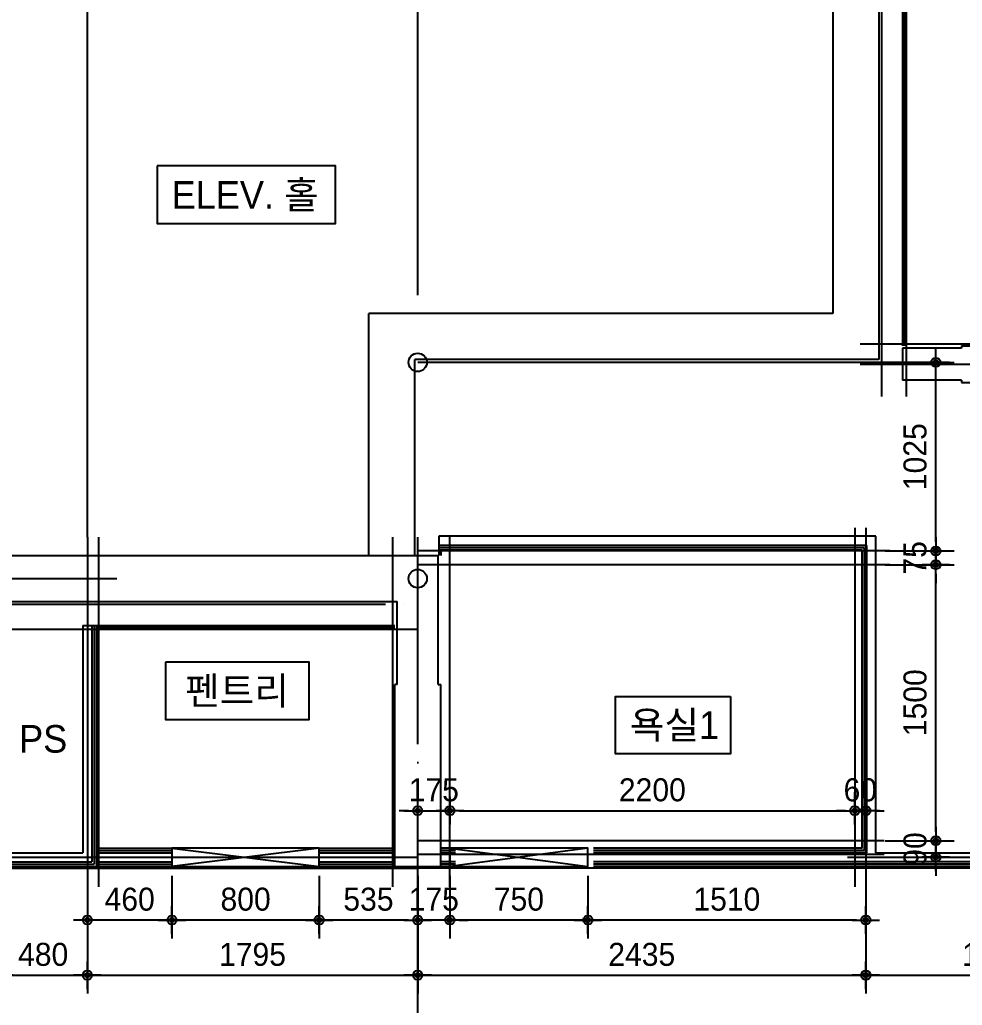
# Model space of a CAD drawing. Header units: millimetres. Extents: x 0 to 92204, y -190080 to 23760.
# Drawn here: x 19831 to 24953, y -88743 to -83386 of the extents above; entities that cross this region are included whole.
import ezdxf
from ezdxf.enums import TextEntityAlignment as Align
from ezdxf.xclip import XClip

# ---------------------------------------------------------------- set-up
doc = ezdxf.new("R2010")
doc.units = ezdxf.units.MM
doc.header["$LTSCALE"] = 100
doc.header["$XCLIPFRAME"] = 0
doc.linetypes.add('AUDIT_D_220706163347-0', pattern=[0])
doc.linetypes.add('CEN', pattern=[62, 60, -1, 0, -1])
doc.layers.get('defpoints').update_dxf_attribs({"color": 139})
for name, color, linetype in [('AA-XXXX-DIMS', 7, 'Continuous'), ('CEN_CON', 1, 'CEN'), ('CEN_WALL', 12, 'CEN'), ('CONC', 2, 'Continuous'), ('DIM', 7, 'AUDIT_D_220706163347-0'), ('MC', 135, 'Continuous'), ('ROM', 7, 'AUDIT_D_220706163347-0'), ('WAL_DRY', 7, 'Continuous'), ('실명', 3, 'AUDIT_D_220706163347-0'), ('실명박스', 7, 'AUDIT_D_220706163347-0'), ('창호-open', 4, 'Continuous')]:
    doc.layers.add(name, color=color, linetype=linetype)
doc.layers.add('Defpoint', color=135, linetype='Continuous', plot=False)
doc.styles.add('HAUD01', font='Dotum.ttf')
doc.styles.add('돋움', font='Dotum.ttf')
doc.dimstyles.new('내부100', dxfattribs={"dimscale": 50, "dimtxt": 2.5, "dimasz": 1, "dimexe": 2, "dimexo": 1, "dimgap": 1, "dimtad": 1, "dimdec": 0, "dimzin": 0, "dimdsep": 46, "dimtxsty": '돋움', "dimblk1": 'DIMDOT', "dimblk2": 'DIMDOT', "dimsah": 1, "dimcen": 0.09, "dimdle": 2, "dimclrd": 7, "dimclre": 7, "dimclrt": 3, "dimadec": 0, "dimazin": 0, "dimtfac": 1, "dimtdec": 0, "dimtix": 1, "dimtmove": 2, "dimatfit": 3, "dimldrblk": 'DIMDOT', "dimfxl": 1, "dimtolj": 1, "dimtzin": 0, "dimarcsym": 0})

# ---------------------------------------------------------------- blocks, each defined once
blk = doc.blocks.new('CO-102-28F', base_point=(243441.5, -43595.4))
at = {"layer": 'CONC'}
for p in [(277091.5, -46690.4), (277356.5, -45375.4)]:
    blk.add_line(p, (277091.5, -45375.4), dxfattribs=at)
at = {"layer": 'Defpoint'}
blk.add_circle((277356.5, -46815.4), 50, dxfattribs=at)
blk = doc.blocks.new('U-121B(기본)1', base_point=(-58206.9, -129495.9))
at = {"layer": 'CEN_CON'}
for p, q in [((-66221.9, -116505.9), (-66221.9, -121705.9)), ((-65986.9, -121520.9), (-68741.9, -121520.9)), ((-66336.9, -121530.9), (-64686.9, -121530.9)), ((-68741.9, -129795.9), (-68741.9, -122470.9)), ((-71176.9, -122695.9), (-70376.9, -122695.9)), ((-74916.9, -122835.9), (-68741.9, -122835.9))]:
    blk.add_line(p, q, dxfattribs=at)
at = {"layer": 'CEN_WALL'}
for p, q in [((-66306.9, -122420.9), (-66306.9, -124370.9)), ((-70536.9, -122470.9), (-70536.9, -124370.9)), ((-66176.9, -122545.9), (-68741.9, -122545.9)), ((-71176.9, -124210.9), (-68741.9, -124210.9)), ((-66206.9, -124195.9), (-68741.9, -124195.9)), ((-66406.9, -124210.9), (-64687.9, -124210.9))]:
    blk.add_line(p, q, dxfattribs=at)
at = {"layer": 'CONC'}
for p, q in [((-66486.9, -114465.9), (-66486.9, -121255.9)), ((-66236.9, -115125.9), (-66236.9, -121505.9)), ((-66486.9, -121255.9), (-68741.9, -121255.9)), ((-65786.9, -121430.9), (-64796.9, -121430.9)), ((-65786.9, -121430.9), (-65786.9, -121443.9)), ((-65786.9, -121443.9), (-66106.9, -121443.9)), ((-66106.9, -121443.9), (-66106.9, -121617.9)), ((-66236.9, -121505.9), (-68756.9, -121505.9)), ((-68756.9, -122570.9), (-68756.9, -121505.9)), ((-65786.9, -121617.9), (-66106.9, -121617.9)), ((-65786.9, -121617.9), (-65786.9, -121630.9)), ((-65786.9, -121630.9), (-64996.9, -121630.9)), ((-71556.9, -122570.9), (-68629.9, -122570.9)), ((-68629.9, -123270.9), (-68629.9, -122570.9)), ((-71416.9, -122820.9), (-68853.9, -122820.9)), ((-68853.9, -123270.9), (-68853.9, -122820.9)), ((-68866.9, -124260.9), (-68866.9, -123270.9)), ((-68853.9, -123270.9), (-68866.9, -123270.9)), ((-68629.9, -123270.9), (-68616.9, -123270.9)), ((-68616.9, -124260.9), (-68616.9, -123270.9)), ((-68866.9, -124260.9), (-68616.9, -124260.9))]:
    blk.add_line(p, q, dxfattribs=at)
at = {"layer": 'Defpoint'}
blk.add_circle((-68741.9, -121520.9), 50, dxfattribs=at)
at = {"layer": 'MC'}
for p, q in [((-66086.9, -116505.9), (-66086.9, -121705.9)), ((-66336.9, -121420.9), (-64686.9, -121420.9)), ((-66366.9, -122420.9), (-66366.9, -124370.9)), ((-70476.9, -122470.9), (-70476.9, -124370.9)), ((-68876.9, -124370.9), (-68876.9, -122470.9)), ((-68566.9, -124370.9), (-68566.9, -122470.9)), ((-66176.9, -122620.9), (-68741.9, -122620.9)), ((-74916.9, -122970.9), (-68741.9, -122970.9)), ((-66206.9, -124120.9), (-68741.9, -124120.9)), ((-74916.9, -124270.9), (-68741.9, -124270.9)), ((-64686.9, -124270.9), (-68741.9, -124270.9))]:
    blk.add_line(p, q, dxfattribs=at)
at = {"layer": 'WAL_DRY'}
for p, q in [((-66106.9, -115295.9), (-66106.9, -121430.9)), ((-66096.9, -115305.9), (-66096.9, -121430.9)), ((-66251.9, -122465.9), (-68626.9, -122465.9)), ((-68626.9, -122465.9), (-68626.9, -122540.9)), ((-66251.9, -124185.9), (-66251.9, -122465.9)), ((-66301.9, -122515.9), (-68626.9, -122515.9)), ((-66314.4, -122528.4), (-68626.9, -122528.4)), ((-66326.9, -122540.9), (-68626.9, -122540.9)), ((-68626.9, -122540.9), (-68626.9, -122570.9)), ((-68616.9, -122540.9), (-68616.9, -122570.9)), ((-66326.9, -124160.9), (-66326.9, -122540.9)), ((-66314.4, -124173.4), (-66314.4, -122528.4)), ((-66301.9, -124185.9), (-66301.9, -122515.9)), ((-70561.9, -122950.9), (-70486.9, -122950.9)), ((-70561.9, -122950.9), (-70561.9, -124185.9)), ((-70511.9, -122950.9), (-70511.9, -124235.9)), ((-70499.4, -122950.9), (-70499.4, -124248.4)), ((-70486.9, -122950.9), (-70486.9, -124260.9)), ((-70486.9, -122950.9), (-68866.9, -122950.9)), ((-70486.9, -122960.9), (-68866.9, -122960.9)), ((-70486.9, -124160.9), (-70076.9, -124160.9)), ((-70486.9, -124173.4), (-70076.9, -124173.4)), ((-69276.9, -124160.9), (-68866.9, -124160.9)), ((-69276.9, -124173.4), (-68866.9, -124173.4)), ((-68536.9, -124160.9), (-68616.9, -124160.9)), ((-68536.9, -124173.4), (-68616.9, -124173.4)), ((-66326.9, -124160.9), (-67786.9, -124160.9)), ((-66314.4, -124173.4), (-67786.9, -124173.4)), ((-70991.9, -124185.9), (-70561.9, -124185.9)), ((-70486.9, -124185.9), (-70076.9, -124185.9)), ((-69276.9, -124185.9), (-68866.9, -124185.9)), ((-68536.9, -124185.9), (-68616.9, -124185.9)), ((-66301.9, -124185.9), (-67786.9, -124185.9)), ((-66251.9, -124185.9), (-64996.9, -124185.9)), ((-71066.9, -124260.9), (-70486.9, -124260.9)), ((-71054.4, -124248.4), (-70499.4, -124248.4)), ((-71041.9, -124235.9), (-70511.9, -124235.9)), ((-70486.9, -124235.9), (-70076.9, -124235.9)), ((-70486.9, -124248.4), (-70076.9, -124248.4)), ((-70486.9, -124260.9), (-70076.9, -124260.9)), ((-69276.9, -124235.9), (-68866.9, -124235.9)), ((-69276.9, -124248.4), (-68866.9, -124248.4)), ((-69276.9, -124260.9), (-68866.9, -124260.9)), ((-68536.9, -124235.9), (-68616.9, -124235.9)), ((-68536.9, -124248.4), (-68616.9, -124248.4)), ((-68536.9, -124260.9), (-68616.9, -124260.9)), ((-64996.9, -124235.9), (-67786.9, -124235.9)), ((-64996.9, -124248.4), (-67786.9, -124248.4)), ((-64996.9, -124260.9), (-67786.9, -124260.9))]:
    blk.add_line(p, q, dxfattribs=at)
blk = doc.blocks.new('DIMDOT')
at = {"layer": 'AA-XXXX-DIMS'}
for p, q in [((0, -1.5), (0, 1.5)), ((-1.5, 0), (1.5, 0))]:
    blk.add_line(p, q, dxfattribs=at)
for radius in [0.5, 0.25]:
    blk.add_circle((0, 0), radius, dxfattribs=at)
blk = doc.blocks.new('*D835')
at = {"layer": 'defpoints', "color": 0, "transparency": 16777216}
for p in [(22918.9, -87988.4), (24428.9, -87988.4), (22918.9, -88279.4)]:
    blk.add_point(p, dxfattribs=at)
at = {"layer": 'DIM', "color": 7, "lineweight": -2, "transparency": 16777216}
for p, q in [((22918.9, -88038.4), (22918.9, -88379.4)), ((24428.9, -88038.4), (24428.9, -88379.4)), ((24378.9, -88279.4), (22968.9, -88279.4))]:
    blk.add_line(p, q, dxfattribs=at)
at = {"layer": 'DIM', "color": 7, "lineweight": -2, "transparency": 16777216, "xscale": 50, "yscale": 50, "zscale": 50, "rotation": 180}
blk.add_blockref('DIMDOT', (22918.9, -88279.4), dxfattribs=at)
at = {"layer": 'DIM', "color": 7, "lineweight": -2, "transparency": 16777216, "xscale": 50, "yscale": 50, "zscale": 50}
blk.add_blockref('DIMDOT', (24428.9, -88279.4), dxfattribs=at)
at = {"layer": 'DIM', "color": 3, "transparency": 16777216, "insert": (23673.9, -88166.9), "char_height": 125, "attachment_point": 5, "style": '돋움'}
blk.add_mtext('\\A1;1510', dxfattribs=at)
blk = doc.blocks.new('*D836')
at = {"layer": 'defpoints', "color": 0, "transparency": 16777216}
for p in [(22168.9, -87988.4), (22918.9, -87988.4), (22168.9, -88279.4)]:
    blk.add_point(p, dxfattribs=at)
at = {"layer": 'DIM', "color": 7, "lineweight": -2, "transparency": 16777216}
for p, q in [((22168.9, -88038.4), (22168.9, -88379.4)), ((22918.9, -88038.4), (22918.9, -88379.4)), ((22868.9, -88279.4), (22218.9, -88279.4))]:
    blk.add_line(p, q, dxfattribs=at)
at = {"layer": 'DIM', "color": 7, "lineweight": -2, "transparency": 16777216, "xscale": 50, "yscale": 50, "zscale": 50, "rotation": 180}
blk.add_blockref('DIMDOT', (22168.9, -88279.4), dxfattribs=at)
at = {"layer": 'DIM', "color": 7, "lineweight": -2, "transparency": 16777216, "xscale": 50, "yscale": 50, "zscale": 50}
blk.add_blockref('DIMDOT', (22918.9, -88279.4), dxfattribs=at)
at = {"layer": 'DIM', "color": 3, "transparency": 16777216, "insert": (22543.9, -88166.9), "char_height": 125, "attachment_point": 5, "style": '돋움'}
blk.add_mtext('\\A1;750', dxfattribs=at)
blk = doc.blocks.new('*D837')
at = {"layer": 'defpoints', "color": 0, "transparency": 16777216}
for p in [(21993.9, -87988.4), (22168.9, -87988.4), (21993.9, -88279.4)]:
    blk.add_point(p, dxfattribs=at)
at = {"layer": 'DIM', "color": 7, "lineweight": -2, "transparency": 16777216}
for p, q in [((21993.9, -88038.4), (21993.9, -88379.4)), ((22168.9, -88038.4), (22168.9, -88379.4)), ((21943.9, -88279.4), (21893.9, -88279.4)), ((22168.9, -88279.4), (21993.9, -88279.4)), ((22218.9, -88279.4), (22268.9, -88279.4))]:
    blk.add_line(p, q, dxfattribs=at)
at = {"layer": 'DIM', "color": 7, "lineweight": -2, "transparency": 16777216, "xscale": 50, "yscale": 50, "zscale": 50}
blk.add_blockref('DIMDOT', (21993.9, -88279.4), dxfattribs=at)
at = {"layer": 'DIM', "color": 7, "lineweight": -2, "transparency": 16777216, "xscale": 50, "yscale": 50, "zscale": 50, "rotation": 180}
blk.add_blockref('DIMDOT', (22168.9, -88279.4), dxfattribs=at)
at = {"layer": 'DIM', "color": 3, "transparency": 16777216, "insert": (22081.4, -88166.9), "char_height": 125, "attachment_point": 5, "style": '돋움'}
blk.add_mtext('\\A1;175', dxfattribs=at)
blk = doc.blocks.new('*D838')
at = {"layer": 'defpoints', "color": 0, "transparency": 16777216}
for p in [(21458.9, -87988.4), (21993.9, -87988.4), (21458.9, -88279.4)]:
    blk.add_point(p, dxfattribs=at)
at = {"layer": 'DIM', "color": 7, "lineweight": -2, "transparency": 16777216}
for p, q in [((21458.9, -88038.4), (21458.9, -88379.4)), ((21993.9, -88038.4), (21993.9, -88379.4)), ((21943.9, -88279.4), (21508.9, -88279.4))]:
    blk.add_line(p, q, dxfattribs=at)
at = {"layer": 'DIM', "color": 7, "lineweight": -2, "transparency": 16777216, "xscale": 50, "yscale": 50, "zscale": 50, "rotation": 180}
blk.add_blockref('DIMDOT', (21458.9, -88279.4), dxfattribs=at)
at = {"layer": 'DIM', "color": 7, "lineweight": -2, "transparency": 16777216, "xscale": 50, "yscale": 50, "zscale": 50}
blk.add_blockref('DIMDOT', (21993.9, -88279.4), dxfattribs=at)
at = {"layer": 'DIM', "color": 3, "transparency": 16777216, "insert": (21726.4, -88166.9), "char_height": 125, "attachment_point": 5, "style": '돋움'}
blk.add_mtext('\\A1;535', dxfattribs=at)
blk = doc.blocks.new('*D839')
at = {"layer": 'defpoints', "color": 0, "transparency": 16777216}
for p in [(20658.9, -87988.4), (21458.9, -87988.4), (20658.9, -88279.4)]:
    blk.add_point(p, dxfattribs=at)
at = {"layer": 'DIM', "color": 7, "lineweight": -2, "transparency": 16777216}
for p, q in [((20658.9, -88038.4), (20658.9, -88379.4)), ((21458.9, -88038.4), (21458.9, -88379.4)), ((21408.9, -88279.4), (20708.9, -88279.4))]:
    blk.add_line(p, q, dxfattribs=at)
at = {"layer": 'DIM', "color": 7, "lineweight": -2, "transparency": 16777216, "xscale": 50, "yscale": 50, "zscale": 50, "rotation": 180}
blk.add_blockref('DIMDOT', (20658.9, -88279.4), dxfattribs=at)
at = {"layer": 'DIM', "color": 7, "lineweight": -2, "transparency": 16777216, "xscale": 50, "yscale": 50, "zscale": 50}
blk.add_blockref('DIMDOT', (21458.9, -88279.4), dxfattribs=at)
at = {"layer": 'DIM', "color": 3, "transparency": 16777216, "insert": (21058.9, -88166.9), "char_height": 125, "attachment_point": 5, "style": '돋움'}
blk.add_mtext('\\A1;800', dxfattribs=at)
blk = doc.blocks.new('*D840')
at = {"layer": 'defpoints', "color": 0, "transparency": 16777216}
for p in [(20198.9, -87988.4), (20658.9, -87988.4), (20198.9, -88279.4)]:
    blk.add_point(p, dxfattribs=at)
at = {"layer": 'DIM', "color": 7, "lineweight": -2, "transparency": 16777216}
for p, q in [((20198.9, -88038.4), (20198.9, -88379.4)), ((20658.9, -88038.4), (20658.9, -88379.4)), ((20608.9, -88279.4), (20248.9, -88279.4))]:
    blk.add_line(p, q, dxfattribs=at)
at = {"layer": 'DIM', "color": 7, "lineweight": -2, "transparency": 16777216, "xscale": 50, "yscale": 50, "zscale": 50, "rotation": 180}
blk.add_blockref('DIMDOT', (20198.9, -88279.4), dxfattribs=at)
at = {"layer": 'DIM', "color": 7, "lineweight": -2, "transparency": 16777216, "xscale": 50, "yscale": 50, "zscale": 50}
blk.add_blockref('DIMDOT', (20658.9, -88279.4), dxfattribs=at)
at = {"layer": 'DIM', "color": 3, "transparency": 16777216, "insert": (20428.9, -88166.9), "char_height": 125, "attachment_point": 5, "style": '돋움'}
blk.add_mtext('\\A1;460', dxfattribs=at)
blk = doc.blocks.new('*D851')
at = {"layer": 'defpoints', "color": 0, "transparency": 16777216}
for p in [(19718.9, -87988.4), (20198.9, -87988.4), (20198.9, -88579.4)]:
    blk.add_point(p, dxfattribs=at)
at = {"layer": 'DIM', "color": 7, "lineweight": -2, "transparency": 16777216}
for p, q in [((19718.9, -88038.4), (19718.9, -88679.4)), ((20198.9, -88038.4), (20198.9, -88679.4)), ((19768.9, -88579.4), (20148.9, -88579.4))]:
    blk.add_line(p, q, dxfattribs=at)
at = {"layer": 'DIM', "color": 7, "lineweight": -2, "transparency": 16777216, "xscale": 50, "yscale": 50, "zscale": 50, "rotation": 180}
blk.add_blockref('DIMDOT', (19718.9, -88579.4), dxfattribs=at)
at = {"layer": 'DIM', "color": 7, "lineweight": -2, "transparency": 16777216, "xscale": 50, "yscale": 50, "zscale": 50}
blk.add_blockref('DIMDOT', (20198.9, -88579.4), dxfattribs=at)
at = {"layer": 'DIM', "color": 3, "transparency": 16777216, "insert": (19958.9, -88466.9), "char_height": 125, "attachment_point": 5, "style": '돋움'}
blk.add_mtext('\\A1;480', dxfattribs=at)
blk = doc.blocks.new('*D852')
at = {"layer": 'defpoints', "color": 0, "transparency": 16777216}
for p in [(20198.9, -87988.4), (21993.9, -87988.4), (21993.9, -88579.4)]:
    blk.add_point(p, dxfattribs=at)
at = {"layer": 'DIM', "color": 7, "lineweight": -2, "transparency": 16777216}
for p, q in [((20198.9, -88038.4), (20198.9, -88679.4)), ((21993.9, -88038.4), (21993.9, -88679.4)), ((20248.9, -88579.4), (21943.9, -88579.4))]:
    blk.add_line(p, q, dxfattribs=at)
at = {"layer": 'DIM', "color": 7, "lineweight": -2, "transparency": 16777216, "xscale": 50, "yscale": 50, "zscale": 50, "rotation": 180}
blk.add_blockref('DIMDOT', (20198.9, -88579.4), dxfattribs=at)
at = {"layer": 'DIM', "color": 7, "lineweight": -2, "transparency": 16777216, "xscale": 50, "yscale": 50, "zscale": 50}
blk.add_blockref('DIMDOT', (21993.9, -88579.4), dxfattribs=at)
at = {"layer": 'DIM', "color": 3, "transparency": 16777216, "insert": (21096.4, -88466.9), "char_height": 125, "attachment_point": 5, "style": '돋움'}
blk.add_mtext('\\A1;1795', dxfattribs=at)
blk = doc.blocks.new('*D853')
at = {"layer": 'defpoints', "color": 0, "transparency": 16777216}
for p in [(21993.9, -87988.4), (24428.9, -87988.4), (24428.9, -88579.4)]:
    blk.add_point(p, dxfattribs=at)
at = {"layer": 'DIM', "color": 7, "lineweight": -2, "transparency": 16777216}
for p, q in [((21993.9, -88038.4), (21993.9, -88679.4)), ((24428.9, -88038.4), (24428.9, -88679.4)), ((22043.9, -88579.4), (24378.9, -88579.4))]:
    blk.add_line(p, q, dxfattribs=at)
at = {"layer": 'DIM', "color": 7, "lineweight": -2, "transparency": 16777216, "xscale": 50, "yscale": 50, "zscale": 50, "rotation": 180}
blk.add_blockref('DIMDOT', (21993.9, -88579.4), dxfattribs=at)
at = {"layer": 'DIM', "color": 7, "lineweight": -2, "transparency": 16777216, "xscale": 50, "yscale": 50, "zscale": 50}
blk.add_blockref('DIMDOT', (24428.9, -88579.4), dxfattribs=at)
at = {"layer": 'DIM', "color": 3, "transparency": 16777216, "insert": (23211.4, -88466.9), "char_height": 125, "attachment_point": 5, "style": '돋움'}
blk.add_mtext('\\A1;2435', dxfattribs=at)
blk = doc.blocks.new('*D854')
at = {"layer": 'defpoints', "color": 0, "transparency": 16777216}
for p in [(24428.9, -87988.4), (25838.9, -87988.4), (25838.9, -88579.4)]:
    blk.add_point(p, dxfattribs=at)
at = {"layer": 'DIM', "color": 7, "lineweight": -2, "transparency": 16777216}
for p, q in [((24428.9, -88038.4), (24428.9, -88679.4)), ((25838.9, -88038.4), (25838.9, -88679.4)), ((24478.9, -88579.4), (25788.9, -88579.4))]:
    blk.add_line(p, q, dxfattribs=at)
at = {"layer": 'DIM', "color": 7, "lineweight": -2, "transparency": 16777216, "xscale": 50, "yscale": 50, "zscale": 50, "rotation": 180}
blk.add_blockref('DIMDOT', (24428.9, -88579.4), dxfattribs=at)
at = {"layer": 'DIM', "color": 7, "lineweight": -2, "transparency": 16777216, "xscale": 50, "yscale": 50, "zscale": 50}
blk.add_blockref('DIMDOT', (25838.9, -88579.4), dxfattribs=at)
at = {"layer": 'DIM', "color": 3, "transparency": 16777216, "insert": (25133.9, -88466.9), "char_height": 125, "attachment_point": 5, "style": '돋움'}
blk.add_mtext('\\A1;1410', dxfattribs=at)
blk = doc.blocks.new('*D855')
at = {"layer": 'defpoints', "color": 0, "transparency": 16777216}
for p in [(21993.9, -87685.2), (22168.9, -87685.2), (22168.9, -87685.2)]:
    blk.add_point(p, dxfattribs=at)
at = {"layer": 'DIM', "color": 7, "lineweight": -2, "transparency": 16777216}
for p, q in [((21993.9, -87635.2), (21993.9, -87585.2)), ((22168.9, -87635.2), (22168.9, -87585.2)), ((21943.9, -87685.2), (21893.9, -87685.2)), ((21993.9, -87685.2), (22168.9, -87685.2)), ((22218.9, -87685.2), (22268.9, -87685.2))]:
    blk.add_line(p, q, dxfattribs=at)
at = {"layer": 'DIM', "color": 7, "lineweight": -2, "transparency": 16777216, "xscale": 50, "yscale": 50, "zscale": 50}
blk.add_blockref('DIMDOT', (21993.9, -87685.2), dxfattribs=at)
at = {"layer": 'DIM', "color": 7, "lineweight": -2, "transparency": 16777216, "xscale": 50, "yscale": 50, "zscale": 50, "rotation": 180}
blk.add_blockref('DIMDOT', (22168.9, -87685.2), dxfattribs=at)
at = {"layer": 'DIM', "color": 3, "transparency": 16777216, "insert": (22081.4, -87572.6), "char_height": 125, "attachment_point": 5, "style": '돋움'}
blk.add_mtext('\\A1;175', dxfattribs=at)
blk = doc.blocks.new('*D856')
at = {"layer": 'defpoints', "color": 0, "transparency": 16777216}
for p in [(22168.9, -87685.2), (24368.9, -87685.2), (24368.9, -87685.2)]:
    blk.add_point(p, dxfattribs=at)
at = {"layer": 'DIM', "color": 7, "lineweight": -2, "transparency": 16777216}
for p, q in [((22168.9, -87635.2), (22168.9, -87585.2)), ((24368.9, -87635.2), (24368.9, -87585.2)), ((22218.9, -87685.2), (24318.9, -87685.2))]:
    blk.add_line(p, q, dxfattribs=at)
at = {"layer": 'DIM', "color": 7, "lineweight": -2, "transparency": 16777216, "xscale": 50, "yscale": 50, "zscale": 50, "rotation": 180}
blk.add_blockref('DIMDOT', (22168.9, -87685.2), dxfattribs=at)
at = {"layer": 'DIM', "color": 7, "lineweight": -2, "transparency": 16777216, "xscale": 50, "yscale": 50, "zscale": 50}
blk.add_blockref('DIMDOT', (24368.9, -87685.2), dxfattribs=at)
at = {"layer": 'DIM', "color": 3, "transparency": 16777216, "insert": (23268.9, -87572.6), "char_height": 125, "attachment_point": 5, "style": '돋움'}
blk.add_mtext('\\A1;2200', dxfattribs=at)
blk = doc.blocks.new('*D857')
at = {"layer": 'defpoints', "color": 0, "transparency": 16777216}
for p in [(24368.9, -87685.2), (24428.9, -87685.2), (24428.9, -87685.2)]:
    blk.add_point(p, dxfattribs=at)
at = {"layer": 'DIM', "color": 7, "lineweight": -2, "transparency": 16777216}
for p, q in [((24368.9, -87635.2), (24368.9, -87585.2)), ((24428.9, -87635.2), (24428.9, -87585.2)), ((24318.9, -87685.2), (24268.9, -87685.2)), ((24368.9, -87685.2), (24428.9, -87685.2)), ((24478.9, -87685.2), (24528.9, -87685.2))]:
    blk.add_line(p, q, dxfattribs=at)
at = {"layer": 'DIM', "color": 7, "lineweight": -2, "transparency": 16777216, "xscale": 50, "yscale": 50, "zscale": 50}
blk.add_blockref('DIMDOT', (24368.9, -87685.2), dxfattribs=at)
at = {"layer": 'DIM', "color": 7, "lineweight": -2, "transparency": 16777216, "xscale": 50, "yscale": 50, "zscale": 50, "rotation": 180}
blk.add_blockref('DIMDOT', (24428.9, -87685.2), dxfattribs=at)
at = {"layer": 'DIM', "color": 3, "transparency": 16777216, "insert": (24398.9, -87572.6), "char_height": 125, "attachment_point": 5, "style": '돋움'}
blk.add_mtext('\\A1;60', dxfattribs=at)
blk = doc.blocks.new('*D863')
at = {"layer": 'defpoints', "color": 0, "transparency": 16777216}
for p in [(24483.9, -87848.4), (24809.4, -87848.4), (24483.9, -87938.4)]:
    blk.add_point(p, dxfattribs=at)
at = {"layer": 'DIM', "color": 7, "lineweight": -2, "transparency": 16777216}
for p, q in [((24809.4, -87798.4), (24809.4, -87748.4)), ((24533.9, -87848.4), (24909.4, -87848.4)), ((24809.4, -87938.4), (24809.4, -87848.4)), ((24533.9, -87938.4), (24909.4, -87938.4)), ((24809.4, -87988.4), (24809.4, -88038.4))]:
    blk.add_line(p, q, dxfattribs=at)
at = {"layer": 'DIM', "color": 7, "lineweight": -2, "transparency": 16777216, "xscale": 50, "yscale": 50, "zscale": 50}
for p, rotation in [((24809.4, -87848.4), 270), ((24809.4, -87938.4), 90)]:
    blk.add_blockref('DIMDOT', p, dxfattribs=dict(at, rotation=rotation))
at = {"layer": 'DIM', "color": 3, "transparency": 16777216, "insert": (24696.8, -87893.4), "char_height": 125, "attachment_point": 5, "rotation": 90, "style": '돋움'}
blk.add_mtext('\\A1;90', dxfattribs=at)
blk = doc.blocks.new('*D864')
at = {"layer": 'defpoints', "color": 0, "transparency": 16777216}
for p in [(24483.9, -86348.4), (24809.4, -86348.4), (24483.9, -87848.4)]:
    blk.add_point(p, dxfattribs=at)
at = {"layer": 'DIM', "color": 7, "lineweight": -2, "transparency": 16777216}
for p, q in [((24533.9, -86348.4), (24909.4, -86348.4)), ((24809.4, -87798.4), (24809.4, -86398.4)), ((24533.9, -87848.4), (24909.4, -87848.4))]:
    blk.add_line(p, q, dxfattribs=at)
at = {"layer": 'DIM', "color": 7, "lineweight": -2, "transparency": 16777216, "xscale": 50, "yscale": 50, "zscale": 50}
for p, rotation in [((24809.4, -86348.4), 90), ((24809.4, -87848.4), 270)]:
    blk.add_blockref('DIMDOT', p, dxfattribs=dict(at, rotation=rotation))
at = {"layer": 'DIM', "color": 3, "transparency": 16777216, "insert": (24696.8, -87098.4), "char_height": 125, "attachment_point": 5, "rotation": 90, "style": '돋움'}
blk.add_mtext('\\A1;1500', dxfattribs=at)
blk = doc.blocks.new('*D865')
at = {"layer": 'defpoints', "color": 0, "transparency": 16777216}
for p in [(24483.9, -86273.4), (24809.4, -86273.4), (24483.9, -86348.4)]:
    blk.add_point(p, dxfattribs=at)
at = {"layer": 'DIM', "color": 7, "lineweight": -2, "transparency": 16777216}
for p, q in [((24809.4, -86223.4), (24809.4, -86173.4)), ((24533.9, -86273.4), (24909.4, -86273.4)), ((24809.4, -86348.4), (24809.4, -86273.4)), ((24533.9, -86348.4), (24909.4, -86348.4)), ((24809.4, -86398.4), (24809.4, -86448.4))]:
    blk.add_line(p, q, dxfattribs=at)
at = {"layer": 'DIM', "color": 7, "lineweight": -2, "transparency": 16777216, "xscale": 50, "yscale": 50, "zscale": 50}
for p, rotation in [((24809.4, -86273.4), 270), ((24809.4, -86348.4), 90)]:
    blk.add_blockref('DIMDOT', p, dxfattribs=dict(at, rotation=rotation))
at = {"layer": 'DIM', "color": 3, "transparency": 16777216, "insert": (24696.8, -86310.9), "char_height": 125, "attachment_point": 5, "rotation": 90, "style": '돋움'}
blk.add_mtext('\\A1;75', dxfattribs=at)
blk = doc.blocks.new('*D866')
at = {"layer": 'defpoints', "color": 0, "transparency": 16777216}
for p in [(24483.9, -85248.4), (24809.4, -85248.4), (24483.9, -86273.4)]:
    blk.add_point(p, dxfattribs=at)
at = {"layer": 'DIM', "color": 7, "lineweight": -2, "transparency": 16777216}
for p, q in [((24533.9, -85248.4), (24909.4, -85248.4)), ((24809.4, -86223.4), (24809.4, -85298.4)), ((24533.9, -86273.4), (24909.4, -86273.4))]:
    blk.add_line(p, q, dxfattribs=at)
at = {"layer": 'DIM', "color": 7, "lineweight": -2, "transparency": 16777216, "xscale": 50, "yscale": 50, "zscale": 50}
for p, rotation in [((24809.4, -85248.4), 90), ((24809.4, -86273.4), 270)]:
    blk.add_blockref('DIMDOT', p, dxfattribs=dict(at, rotation=rotation))
at = {"layer": 'DIM', "color": 3, "transparency": 16777216, "insert": (24696.8, -85760.9), "char_height": 125, "attachment_point": 5, "rotation": 90, "style": '돋움'}
blk.add_mtext('\\A1;1025', dxfattribs=at)

msp = doc.modelspace()

# ---------------------------------------------------------------- linework, layer by layer
at = {"layer": 'CEN_CON'}
for p, q in [((20198.9, -86198.4), (20198.9, -77003.4)), ((21993.9, -84883.4), (21993.9, -77003.4))]:
    msp.add_line(p, q, dxfattribs=at)
at = {"layer": '실명박스'}
for points in [[(20577.5, -84180.2), (20577.5, -84492.7), (21546.5, -84492.7), (21546.5, -84180.2)], [(20622.9, -86877.7), (20622.9, -87190.2), (21404.5, -87190.2), (21404.5, -86877.7)], [(23693.5, -87063.7), (23693.5, -87376.2), (23068.5, -87376.2), (23068.5, -87063.7)]]:
    msp.add_lwpolyline(points, close=True, dxfattribs=at)
at = {"layer": '창호-open'}
for p, q in [((21458.9, -87888.4), (20658.9, -87988.4)), ((20658.9, -87888.4), (21458.9, -87988.4)), ((22918.9, -87888.4), (22168.9, -87988.4)), ((22168.9, -87888.4), (22918.9, -87988.4))]:
    msp.add_line(p, q, dxfattribs=at)
for points in [[(20658.9, -87988.4), (21458.9, -87988.4), (21458.9, -87888.4), (20658.9, -87888.4)], [(22168.9, -87988.4), (22918.9, -87988.4), (22918.9, -87888.4), (22168.9, -87888.4)]]:
    msp.add_lwpolyline(points, close=True, dxfattribs=at)

# ---------------------------------------------------------------- block references
ref = msp.add_blockref('CO-102-28F', (-11921.1, -83203.4))
XClip(ref).set_block_clipping_path([(261866.6864388323, -53915.4314148592), (288191.4609298514, -37395.4314165701)])
msp.add_blockref('U-121B(기본)1', (32528.9, -93223.4))

# ---------------------------------------------------------------- texts
at = {"layer": 'ROM', "color": 3, "style": 'HAUD01'}
msp.add_text('PS', height=150, dxfattribs=at).set_placement((19958.9, -87294.6), align=Align.MIDDLE)
at = {"layer": '실명', "style": 'HAUD01'}
for s, p in [('ELEV. 홀', (21056.5, -84334.2)), ('펜트리', (21012.3, -87031.7)), ('욕실1', (23389.2, -87218.1))]:
    msp.add_text(s, height=150, dxfattribs=at).set_placement(p, align=Align.MIDDLE)

# ---------------------------------------------------------------- dimensions: what is measured, and where the dimension line sits
at = {"layer": 'DIM'}
for base, p1, p2, angle, picture, middle in [((24809.4, -85248.4), (24483.9, -86273.4), (24483.9, -85248.4), 270, '*D866', (24696.8, -85760.9)), ((24809.4, -86273.4), (24483.9, -86348.4), (24483.9, -86273.4), 270, '*D865', (24696.8, -86310.9)), ((24809.4, -86348.4), (24483.9, -87848.4), (24483.9, -86348.4), 270, '*D864', (24696.8, -87098.4)), ((22168.9, -87685.2), (21993.9, -87685.2), (22168.9, -87685.2), 180, '*D855', (22081.4, -87572.6)), ((24368.9, -87685.2), (22168.9, -87685.2), (24368.9, -87685.2), 180, '*D856', (23268.9, -87572.6)), ((24428.9, -87685.2), (24368.9, -87685.2), (24428.9, -87685.2), 180, '*D857', (24398.9, -87572.6)), ((24809.4, -87848.4), (24483.9, -87938.4), (24483.9, -87848.4), 270, '*D863', (24696.8, -87893.4)), ((20198.9, -88579.4), (19718.9, -87988.4), (20198.9, -87988.4), 180, '*D851', (19958.9, -88466.9)), ((20198.9, -88279.4), (20658.9, -87988.4), (20198.9, -87988.4), 180, '*D840', (20428.9, -88166.9)), ((21993.9, -88579.4), (20198.9, -87988.4), (21993.9, -87988.4), 180, '*D852', (21096.4, -88466.9)), ((20658.9, -88279.4), (21458.9, -87988.4), (20658.9, -87988.4), 180, '*D839', (21058.9, -88166.9)), ((21458.9, -88279.4), (21993.9, -87988.4), (21458.9, -87988.4), 180, '*D838', (21726.4, -88166.9)), ((21993.9, -88279.4), (22168.9, -87988.4), (21993.9, -87988.4), 180, '*D837', (22081.4, -88166.9)), ((24428.9, -88579.4), (21993.9, -87988.4), (24428.9, -87988.4), 180, '*D853', (23211.4, -88466.9)), ((22168.9, -88279.4), (22918.9, -87988.4), (22168.9, -87988.4), 180, '*D836', (22543.9, -88166.9)), ((22918.9, -88279.4), (24428.9, -87988.4), (22918.9, -87988.4), 180, '*D835', (23673.9, -88166.9)), ((25838.9, -88579.4), (24428.9, -87988.4), (25838.9, -87988.4), 180, '*D854', (25133.9, -88466.9))]:
    dim = msp.add_linear_dim(base=base, p1=p1, p2=p2, angle=angle, dimstyle='내부100', override={"dimscale": 50}, dxfattribs=at)
    dim.commit()
    dim.dimension.update_dxf_attribs({"geometry": picture, "text_midpoint": middle})

doc.saveas('drawing.dxf')
